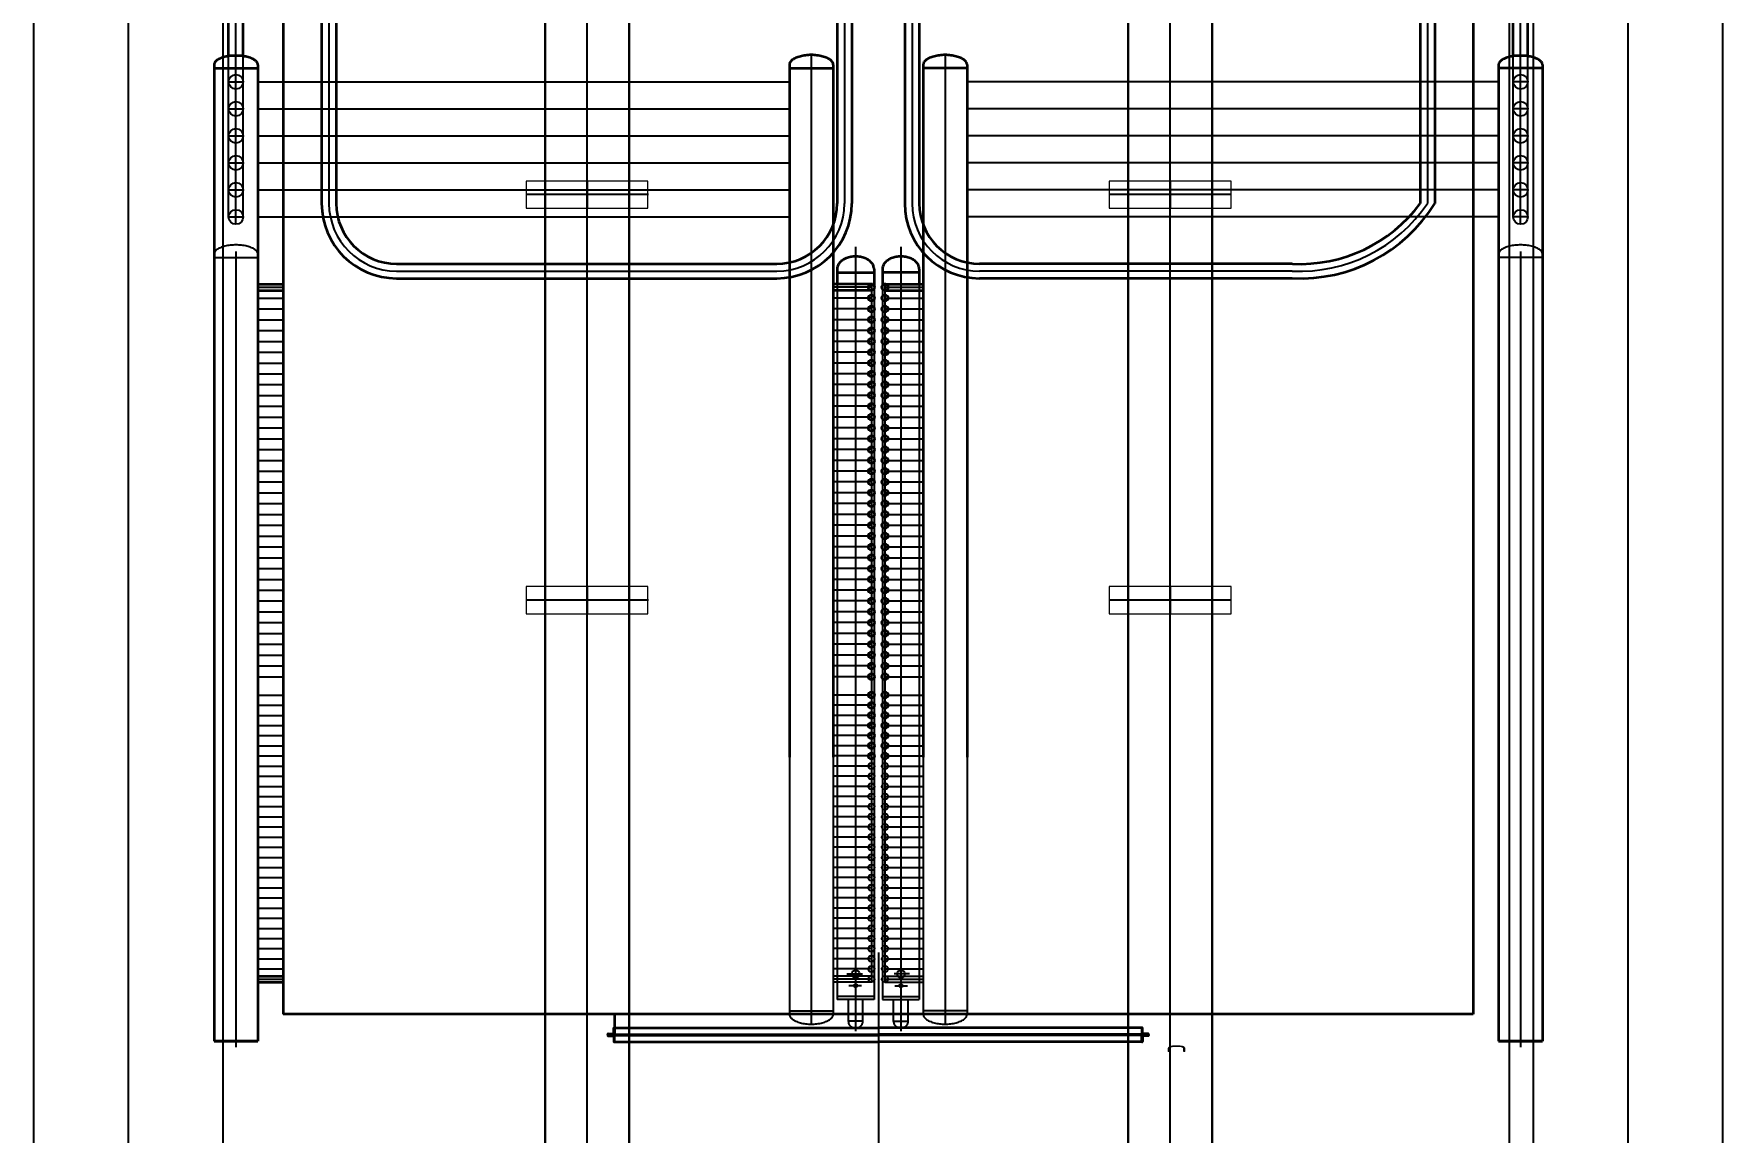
# Model space of a CAD drawing. Header units: metres. Extents: x -170 to 1091, y -90 to 504.
# Drawn here: x 70.75 to 83.24, y 90.42 to 98.54 of the extents above; entities that cross this region are included whole.
import ezdxf

# ---------------------------------------------------------------- set-up
doc = ezdxf.new("R2010")
doc.units = ezdxf.units.M
for name, pattern in [('CENTER', [50.8, 31.75, -6.35, 6.35, -6.35]), ('EB_DASHDOT', [39, 30, -3, 3, -3]), ('点画线', [18, 12, -2, 2, -2])]:
    doc.linetypes.add(name, pattern=pattern)
doc.layers.add('CAXA1', color=1, linetype='EB_DASHDOT', lineweight=25)
doc.layers.add('EB0', color=7, linetype='CONTINUOUS', lineweight=35)
doc.layers.add('中心线层', color=1, linetype='CENTER')
doc.styles.add('UserTxtStyle2', font='isocp', dxfattribs={"width": 0.667, "bigfont": 'gbcbig.shx'})

# ---------------------------------------------------------------- blocks, each defined once
blk = doc.blocks.new('*X212')
at = {"layer": 'EB0'}
for p, q in [((0, 50), (0, 0)), ((0, 50), (3, 50)), ((0, 0), (50, 0)), ((5, 10), (5, 48)), ((48, 5), (10, 5)), ((50, 0), (50, 3))]:
    blk.add_line(p, q, dxfattribs=at)
for centre, radius, start, end in [((3, 48), 1.65, 0.2621, 90), ((10, 10), 5.5, 180, 269.8782), ((48, 3), 1.52, 0, 90)]:
    blk.add_arc(centre, radius, start, end, dxfattribs=at)
blk = doc.blocks.new('*X211')
at = {"layer": 'EB0', "color": 0, "linetype": 'ByBlock', "lineweight": -2, "ltscale": 0.2}
blk.add_blockref('*X212', (0, 0), dxfattribs=at)
blk = doc.blocks.new('*X214')
at = {"layer": 'EB0'}
for p, q in [((0, 0), (50, 0)), ((0, -50), (0, 0)), ((50, 0), (50, -3)), ((0, -50), (3, -50)), ((5, -11), (5, -48)), ((48, -5), (10, -5))]:
    blk.add_line(p, q, dxfattribs=at)
for centre, radius, start, end in [((3, -48), 1.65, 270, 359.7379), ((11, -11), 5.5, 90.1218, 180), ((48, -3), 1.52, 270, 360)]:
    blk.add_arc(centre, radius, start, end, dxfattribs=at)
blk = doc.blocks.new('*X213')
at = {"layer": 'EB0', "color": 0, "linetype": 'ByBlock', "lineweight": -2, "ltscale": 0.2}
blk.add_blockref('*X214', (0, 0), dxfattribs=at)
blk = doc.blocks.new('*X216')
at = {"layer": 'EB0'}
for p, q in [((-50, 0), (-50, 3)), ((0, 0), (-50, 0)), ((-48, 5), (-10, 5)), ((-5, 11), (-5, 48)), ((0, 50), (-3, 50)), ((0, 50), (0, 0))]:
    blk.add_line(p, q, dxfattribs=at)
for centre, radius, start, end in [((-48, 3), 1.52, 90, 180), ((-11, 11), 5.5, 270.1218, 360), ((-3, 48), 1.65, 90, 179.7379)]:
    blk.add_arc(centre, radius, start, end, dxfattribs=at)
blk = doc.blocks.new('*X215')
at = {"layer": 'EB0', "color": 0, "linetype": 'ByBlock', "lineweight": -2, "ltscale": 0.2}
blk.add_blockref('*X216', (0, 0), dxfattribs=at)
blk = doc.blocks.new('*X218')
at = {"layer": 'EB0'}
for p, q in [((0, 0), (-50, 0)), ((-50, 0), (-50, -3)), ((0, -50), (0, 0)), ((-48, -5), (-10, -5)), ((-5, -11), (-5, -48)), ((0, -50), (-3, -50))]:
    blk.add_line(p, q, dxfattribs=at)
for centre, radius, start, end in [((-48, -3), 1.52, 180, 270), ((-11, -11), 5.5, 0, 89.8782), ((-3, -48), 1.65, 180.2621, 270)]:
    blk.add_arc(centre, radius, start, end, dxfattribs=at)
blk = doc.blocks.new('*X217')
at = {"layer": 'EB0', "color": 0, "linetype": 'ByBlock', "lineweight": -2, "ltscale": 0.2}
blk.add_blockref('*X218', (0, 0), dxfattribs=at)
blk = doc.blocks.new('*X221')
at = {"layer": 'EB0', "linetype": 'Continuous', "lineweight": 25}
for p, q in [((453, 0), (-453, 0)), ((0, 103), (0, -103))]:
    blk.add_line(p, q, dxfattribs=at)
at = {"layer": 'EB0', "color": 6, "linetype": 'Continuous', "lineweight": 18}
for p, q in [((-450, 100), (-450, -100)), ((450, 100), (-450, 100)), ((450, -100), (450, 100)), ((-450, -100), (450, -100))]:
    blk.add_line(p, q, dxfattribs=at)
blk = doc.blocks.new('*X222')
at = {"layer": 'EB0', "linetype": 'Continuous', "lineweight": 25}
for p, q in [((453, 0), (-453, 0)), ((0, 103), (0, -103))]:
    blk.add_line(p, q, dxfattribs=at)
at = {"layer": 'EB0', "color": 6, "linetype": 'Continuous', "lineweight": 18}
for p, q in [((-450, 100), (-450, -100)), ((450, 100), (-450, 100)), ((450, -100), (450, 100)), ((-450, -100), (450, -100))]:
    blk.add_line(p, q, dxfattribs=at)
blk = doc.blocks.new('*X220')
at = {"layer": 'EB0', "linetype": 'Continuous', "lineweight": 25}
blk.add_line((0, -17440), (0, -310), dxfattribs=at)
at = {"layer": 'EB0', "linetype": 'Continuous', "lineweight": 15}
for p, q in [((-313, -15297), (-313, -1810)), ((-305, -15297), (-305, -1810)), ((305, -1810), (305, -15297)), ((313, -1810), (313, -15297)), ((-313, -7810), (313, -7810)), ((-313, -10810), (313, -10810))]:
    blk.add_line(p, q, dxfattribs=at)
at = {"layer": 'EB0', "linetype": 'Continuous', "lineweight": 18}
for name, p in [('*X222', (0, -7810)), ('*X221', (0, -10810))]:
    blk.add_blockref(name, p, dxfattribs=at)
blk = doc.blocks.new('*X219')
at = {"layer": 'EB0', "color": 7, "linetype": 'Continuous', "lineweight": 25}
blk.add_blockref('*X220', (-650, 16997), dxfattribs=at)
blk = doc.blocks.new('*X235')
at = {"layer": 'EB0', "linetype": 'Continuous', "lineweight": 25}
for p, q in [((453, 0), (-453, 0)), ((0, 103), (0, -103))]:
    blk.add_line(p, q, dxfattribs=at)
at = {"layer": 'EB0', "color": 6, "linetype": 'Continuous', "lineweight": 18}
for p, q in [((-450, 100), (-450, -100)), ((450, 100), (-450, 100)), ((450, -100), (450, 100)), ((-450, -100), (450, -100))]:
    blk.add_line(p, q, dxfattribs=at)
blk = doc.blocks.new('*X236')
at = {"layer": 'EB0', "linetype": 'Continuous', "lineweight": 25}
for p, q in [((453, 0), (-453, 0)), ((0, 103), (0, -103))]:
    blk.add_line(p, q, dxfattribs=at)
at = {"layer": 'EB0', "color": 6, "linetype": 'Continuous', "lineweight": 18}
for p, q in [((-450, 100), (-450, -100)), ((450, 100), (-450, 100)), ((450, -100), (450, 100)), ((-450, -100), (450, -100))]:
    blk.add_line(p, q, dxfattribs=at)
blk = doc.blocks.new('*X234')
at = {"layer": 'EB0', "linetype": 'Continuous', "lineweight": 25}
blk.add_line((0, -17440), (0, -310), dxfattribs=at)
at = {"layer": 'EB0', "linetype": 'Continuous', "lineweight": 15}
for p, q in [((-313, -15297), (-313, -1810)), ((-305, -15297), (-305, -1810)), ((305, -1810), (305, -15297)), ((313, -1810), (313, -15297)), ((-313, -7810), (313, -7810)), ((-313, -10810), (313, -10810))]:
    blk.add_line(p, q, dxfattribs=at)
at = {"layer": 'EB0', "linetype": 'Continuous', "lineweight": 18}
for name, p in [('*X236', (0, -7810)), ('*X235', (0, -10810))]:
    blk.add_blockref(name, p, dxfattribs=at)
blk = doc.blocks.new('*X233')
at = {"layer": 'EB0', "color": 7, "linetype": 'Continuous', "lineweight": 25}
blk.add_blockref('*X234', (-650, 16997), dxfattribs=at)

msp = doc.modelspace()

# ---------------------------------------------------------------- linework, layer by layer
at = {"linetype": 'Continuous'}
msp.add_line((81.665, 77.126, 0), (81.665, 124.5), dxfattribs=at)
at = {"layer": 'CAXA1', "ltscale": 20}
msp.add_line((76.999, 91.75), (76.999, 61.148), dxfattribs=at)
at = {"layer": 'EB0'}
for p, q in [((72.596, 103.239, 0), (72.596, 91.293, 0)), ((72.596, 103.239, 0), (72.596, 91.293, 0)), ((81.396, 103.239, 0), (81.396, 91.293, 0)), ((72.192, 98.378, 0), (72.192, 102.639, 0)), ((72.3, 98.378, 0), (72.3, 102.639, 0)), ((81.692, 98.378, 0), (81.692, 102.639, 0)), ((81.8, 98.378, 0), (81.8, 102.639, 0)), ((72.88, 102.339, 0), (72.88, 97.289, 0)), ((72.988, 102.339, 0), (72.988, 97.289, 0)), ((76.692, 102.339, 0), (76.692, 97.289, 0)), ((76.8, 102.339, 0), (76.8, 97.289, 0)), ((77.192, 102.339, 0), (77.192, 97.289, 0)), ((77.3, 102.339, 0), (77.3, 97.289, 0)), ((81.004, 102.339, 0), (81.004, 97.289, 0)), ((81.112, 102.339, 0), (81.112, 97.289, 0)), ((72.084, 98.314, 0), (72.084, 91.093, 0)), ((72.084, 98.289, 0), (72.409, 98.289, 0)), ((72.409, 98.314, 0), (72.409, 91.093, 0)), ((76.339, 98.314, 0), (76.339, 93.193, 0)), ((76.339, 98.289, 0), (76.664, 98.289, 0)), ((76.664, 98.314, 0), (76.664, 93.193, 0)), ((77.329, 98.314, 0), (77.329, 93.193, 0)), ((77.654, 98.289, 0), (77.329, 98.289, 0)), ((77.654, 98.314, 0), (77.654, 93.193, 0)), ((81.584, 98.314, 0), (81.584, 91.093, 0)), ((81.909, 98.289, 0), (81.584, 98.289, 0)), ((81.909, 98.314, 0), (81.909, 91.093, 0)), ((73.434, 96.843, 0), (76.246, 96.843, 0)), ((80.058, 96.843, 0), (77.746, 96.843, 0)), ((73.434, 96.735, 0), (76.246, 96.735, 0)), ((76.692, 96.804, 0), (76.692, 96.701, 0)), ((76.692, 96.779, 0), (76.965, 96.779, 0)), ((76.965, 96.804, 0), (76.965, 96.679, 0)), ((77.027, 96.804, 0), (77.027, 96.679, 0)), ((77.3, 96.779, 0), (77.027, 96.779, 0)), ((77.3, 96.804, 0), (77.3, 96.701, 0)), ((80.058, 96.735, 0), (77.746, 96.735, 0)), ((72.409, 96.691, 0), (72.596, 96.691, 0)), ((72.409, 96.646, 0), (72.596, 96.646, 0)), ((76.946, 96.691, 0), (76.664, 96.691, 0)), ((76.946, 96.646, 0), (76.664, 96.646, 0)), ((77.046, 96.691, 0), (77.329, 96.691, 0)), ((77.046, 96.646, 0), (77.329, 96.646, 0)), ((72.409, 91.575, 0), (72.596, 91.575, 0)), ((72.409, 91.53, 0), (72.596, 91.53, 0)), ((76.996, 91.293, 0), (72.596, 91.293, 0)), ((75.046, 91.293, 0), (75.046, 91.138, 0)), ((81.396, 91.293, 0), (76.996, 91.293, 0)), ((72.084, 91.093, 0), (72.409, 91.093, 0)), ((72.409, 91.093, 0), (72.084, 91.093, 0)), ((72.409, 91.093, 0), (72.084, 91.093, 0)), ((72.409, 91.093, 0), (72.084, 91.093, 0)), ((74.996, 91.143, 0), (74.996, 91.138, 0)), ((74.996, 91.138, 0), (76.996, 91.138, 0)), ((75.046, 91.193, 0), (76.996, 91.193, 0)), ((75.046, 91.143, 0), (76.996, 91.143, 0)), ((75.046, 91.138, 0), (76.996, 91.138, 0)), ((75.046, 91.088, 0), (76.996, 91.088, 0)), ((78.946, 91.193, 0), (76.996, 91.193, 0)), ((78.946, 91.143, 0), (76.996, 91.143, 0)), ((78.996, 91.138, 0), (76.996, 91.138, 0)), ((78.946, 91.138, 0), (76.996, 91.138, 0)), ((78.946, 91.088, 0), (76.996, 91.088, 0)), ((78.996, 91.143, 0), (78.996, 91.138, 0)), ((81.909, 91.093, 0), (81.584, 91.093, 0)), ((81.584, 91.093, 0), (81.909, 91.093, 0)), ((81.584, 91.093, 0), (81.909, 91.093, 0)), ((81.584, 91.093, 0), (81.909, 91.093, 0))]:
    msp.add_line(p, q, dxfattribs=at)
at = {"layer": 'EB0', "lineweight": 25}
for p, q in [((70.751, 68.6, -0.908), (70.751, 103.059, 0)), ((71.451, 68.6, -0.908), (71.451, 103.059, 0)), ((72.151, 69.5, -0.908), (72.151, 103.059, 0)), ((81.845, 69.5, -0.908), (81.841, 103.059, 0)), ((82.545, 68.6, -0.908), (82.541, 103.059, 0)), ((83.245, 68.6, -0.908), (83.241, 103.059, 0)), ((72.246, 97.137, 0), (72.246, 102.918, 0)), ((81.746, 97.137, 0), (81.746, 102.918, 0)), ((72.934, 102.339, 0), (72.934, 97.289, 0)), ((76.746, 102.339, 0), (76.746, 97.289, 0)), ((77.246, 102.339, 0), (77.246, 97.289, 0)), ((81.058, 102.339, 0), (81.058, 97.289, 0)), ((72.192, 97.189, 0), (72.192, 98.378, 0)), ((72.3, 97.189, 0), (72.3, 98.378, 0)), ((76.501, 98.387, 0), (76.501, 91.22, 0)), ((77.491, 98.387, 0), (77.491, 91.22, 0)), ((81.692, 97.189, 0), (81.692, 98.378, 0)), ((81.8, 97.189, 0), (81.8, 98.378, 0)), ((72.192, 98.189, 0), (72.3, 98.189, 0)), ((72.409, 98.189, 0), (76.339, 98.189, 0)), ((81.584, 98.189, 0), (77.654, 98.189, 0)), ((81.8, 98.189, 0), (81.692, 98.189, 0)), ((72.192, 97.989, 0), (72.3, 97.989, 0)), ((72.409, 97.989, 0), (76.339, 97.989, 0)), ((81.584, 97.989, 0), (77.654, 97.989, 0)), ((81.8, 97.989, 0), (81.692, 97.989, 0)), ((72.192, 97.789, 0), (72.3, 97.789, 0)), ((72.409, 97.789, 0), (76.339, 97.789, 0)), ((81.584, 97.789, 0), (77.654, 97.789, 0)), ((81.8, 97.789, 0), (81.692, 97.789, 0)), ((72.192, 97.589, 0), (72.3, 97.589, 0)), ((72.409, 97.589, 0), (76.339, 97.589, 0)), ((81.584, 97.589, 0), (77.654, 97.589, 0)), ((81.8, 97.589, 0), (81.692, 97.589, 0)), ((72.192, 97.389, 0), (72.3, 97.389, 0)), ((72.409, 97.389, 0), (76.339, 97.389, 0)), ((81.584, 97.389, 0), (77.654, 97.389, 0)), ((81.8, 97.389, 0), (81.692, 97.389, 0)), ((72.192, 97.189, 0), (72.3, 97.189, 0)), ((72.409, 97.189, 0), (76.339, 97.189, 0)), ((81.584, 97.189, 0), (77.654, 97.189, 0)), ((81.8, 97.189, 0), (81.692, 97.189, 0)), ((76.829, 96.969, 0), (76.829, 91.167, 0)), ((77.164, 96.969, 0), (77.164, 91.167, 0)), ((72.084, 96.889, 0), (72.409, 96.889, 0)), ((72.246, 96.933, 0), (72.246, 91.093, 0)), ((81.909, 96.889, 0), (81.584, 96.889, 0)), ((81.746, 96.933, 0), (81.746, 91.093, 0)), ((73.434, 96.789, 0), (76.246, 96.789, 0)), ((80.058, 96.789, 0), (77.746, 96.789, 0)), ((72.409, 96.669, 0), (72.596, 96.669, 0)), ((72.409, 96.589, 0), (72.596, 96.589, 0)), ((76.946, 96.669, 0), (76.664, 96.669, 0)), ((76.946, 96.589, 0), (76.664, 96.589, 0)), ((76.692, 96.701, 0), (76.692, 91.53, 0)), ((76.946, 96.701, 0), (76.946, 91.534, 0)), ((76.965, 96.679, 0), (76.965, 91.553, 0)), ((77.027, 96.679, 0), (77.027, 91.553, 0)), ((77.046, 96.701, 0), (77.046, 91.534, 0)), ((77.046, 96.669, 0), (77.329, 96.669, 0)), ((77.046, 96.589, 0), (77.329, 96.589, 0)), ((77.3, 96.701, 0), (77.3, 91.53, 0)), ((72.409, 96.509, 0), (72.596, 96.509, 0)), ((76.946, 96.509, 0), (76.664, 96.509, 0)), ((77.046, 96.509, 0), (77.329, 96.509, 0)), ((72.409, 96.429, 0), (72.596, 96.429, 0)), ((72.409, 96.349, 0), (72.596, 96.349, 0)), ((76.946, 96.429, 0), (76.664, 96.429, 0)), ((76.946, 96.349, 0), (76.664, 96.349, 0)), ((77.046, 96.429, 0), (77.329, 96.429, 0)), ((77.046, 96.349, 0), (77.329, 96.349, 0)), ((72.409, 96.269, 0), (72.596, 96.269, 0)), ((76.946, 96.269, 0), (76.664, 96.269, 0)), ((77.046, 96.269, 0), (77.329, 96.269, 0)), ((72.409, 96.189, 0), (72.596, 96.189, 0)), ((72.409, 96.109, 0), (72.596, 96.109, 0)), ((76.946, 96.189, 0), (76.664, 96.189, 0)), ((76.946, 96.109, 0), (76.664, 96.109, 0)), ((77.046, 96.189, 0), (77.329, 96.189, 0)), ((77.046, 96.109, 0), (77.329, 96.109, 0)), ((72.409, 96.029, 0), (72.596, 96.029, 0)), ((76.946, 96.029, 0), (76.664, 96.029, 0)), ((77.046, 96.029, 0), (77.329, 96.029, 0)), ((72.409, 95.949, 0), (72.596, 95.949, 0)), ((72.409, 95.869, 0), (72.596, 95.869, 0)), ((76.946, 95.949, 0), (76.664, 95.949, 0)), ((76.946, 95.869, 0), (76.664, 95.869, 0)), ((77.046, 95.949, 0), (77.329, 95.949, 0)), ((77.046, 95.869, 0), (77.329, 95.869, 0)), ((72.409, 95.789, 0), (72.596, 95.789, 0)), ((72.409, 95.709, 0), (72.596, 95.709, 0)), ((76.946, 95.789, 0), (76.664, 95.789, 0)), ((76.946, 95.709, 0), (76.664, 95.709, 0)), ((77.046, 95.789, 0), (77.329, 95.789, 0)), ((77.046, 95.709, 0), (77.329, 95.709, 0)), ((72.409, 95.629, 0), (72.596, 95.629, 0)), ((76.946, 95.629, 0), (76.664, 95.629, 0)), ((77.046, 95.629, 0), (77.329, 95.629, 0)), ((72.409, 95.549, 0), (72.596, 95.549, 0)), ((72.409, 95.469, 0), (72.596, 95.469, 0)), ((76.946, 95.549, 0), (76.664, 95.549, 0)), ((76.946, 95.469, 0), (76.664, 95.469, 0)), ((77.046, 95.549, 0), (77.329, 95.549, 0)), ((77.046, 95.469, 0), (77.329, 95.469, 0)), ((72.409, 95.389, 0), (72.596, 95.389, 0)), ((76.946, 95.389, 0), (76.664, 95.389, 0)), ((77.046, 95.389, 0), (77.329, 95.389, 0)), ((72.409, 95.309, 0), (72.596, 95.309, 0)), ((72.409, 95.229, 0), (72.596, 95.229, 0)), ((76.946, 95.309, 0), (76.664, 95.309, 0)), ((76.946, 95.229, 0), (76.664, 95.229, 0)), ((77.046, 95.309, 0), (77.329, 95.309, 0)), ((77.046, 95.229, 0), (77.329, 95.229, 0)), ((72.409, 95.149, 0), (72.596, 95.149, 0)), ((76.946, 95.149, 0), (76.664, 95.149, 0)), ((77.046, 95.149, 0), (77.329, 95.149, 0)), ((72.409, 95.069, 0), (72.596, 95.069, 0)), ((72.409, 94.989, 0), (72.596, 94.989, 0)), ((76.946, 95.069, 0), (76.664, 95.069, 0)), ((76.946, 94.989, 0), (76.664, 94.989, 0)), ((77.046, 95.069, 0), (77.329, 95.069, 0)), ((77.046, 94.989, 0), (77.329, 94.989, 0)), ((72.409, 94.909, 0), (72.596, 94.909, 0)), ((72.409, 94.829, 0), (72.596, 94.829, 0)), ((76.946, 94.909, 0), (76.664, 94.909, 0)), ((76.946, 94.829, 0), (76.664, 94.829, 0)), ((77.046, 94.909, 0), (77.329, 94.909, 0)), ((77.046, 94.829, 0), (77.329, 94.829, 0)), ((72.409, 94.749, 0), (72.596, 94.749, 0)), ((76.946, 94.749, 0), (76.664, 94.749, 0)), ((77.046, 94.749, 0), (77.329, 94.749, 0)), ((72.409, 94.669, 0), (72.596, 94.669, 0)), ((72.409, 94.589, 0), (72.596, 94.589, 0)), ((76.946, 94.669, 0), (76.664, 94.669, 0)), ((76.946, 94.589, 0), (76.664, 94.589, 0)), ((77.046, 94.669, 0), (77.329, 94.669, 0)), ((77.046, 94.589, 0), (77.329, 94.589, 0)), ((72.409, 94.509, 0), (72.596, 94.509, 0)), ((76.946, 94.509, 0), (76.664, 94.509, 0)), ((77.046, 94.509, 0), (77.329, 94.509, 0)), ((72.409, 94.429, 0), (72.596, 94.429, 0)), ((72.409, 94.349, 0), (72.596, 94.349, 0)), ((76.946, 94.429, 0), (76.664, 94.429, 0)), ((76.946, 94.349, 0), (76.664, 94.349, 0)), ((77.046, 94.429, 0), (77.329, 94.429, 0)), ((77.046, 94.349, 0), (77.329, 94.349, 0)), ((72.409, 94.269, 0), (72.596, 94.269, 0)), ((76.946, 94.269, 0), (76.664, 94.269, 0)), ((77.046, 94.269, 0), (77.329, 94.269, 0)), ((72.409, 94.189, 0), (72.596, 94.189, 0)), ((72.409, 94.109, 0), (72.596, 94.109, 0)), ((76.946, 94.189, 0), (76.664, 94.189, 0)), ((76.946, 94.109, 0), (76.664, 94.109, 0)), ((77.046, 94.189, 0), (77.329, 94.189, 0)), ((77.046, 94.109, 0), (77.329, 94.109, 0)), ((72.409, 94.029, 0), (72.596, 94.029, 0)), ((76.946, 94.029, 0), (76.664, 94.029, 0)), ((77.046, 94.029, 0), (77.329, 94.029, 0)), ((72.409, 93.949, 0), (72.596, 93.949, 0)), ((72.409, 93.869, 0), (72.596, 93.869, 0)), ((76.946, 93.949, 0), (76.664, 93.949, 0)), ((76.946, 93.869, 0), (76.664, 93.869, 0)), ((77.046, 93.949, 0), (77.329, 93.949, 0)), ((77.046, 93.869, 0), (77.329, 93.869, 0)), ((72.409, 93.789, 0), (72.596, 93.789, 0)), ((76.946, 93.789, 0), (76.664, 93.789, 0)), ((77.046, 93.789, 0), (77.329, 93.789, 0)), ((72.409, 93.653, 0), (72.596, 93.653, 0)), ((76.946, 93.653, 0), (76.664, 93.653, 0)), ((77.046, 93.653, 0), (77.329, 93.653, 0)), ((72.409, 93.578, 0), (72.596, 93.578, 0)), ((72.409, 93.503, 0), (72.596, 93.503, 0)), ((76.946, 93.578, 0), (76.664, 93.578, 0)), ((76.946, 93.503, 0), (76.664, 93.503, 0)), ((77.046, 93.578, 0), (77.329, 93.578, 0)), ((77.046, 93.503, 0), (77.329, 93.503, 0)), ((72.409, 93.428, 0), (72.596, 93.428, 0)), ((72.409, 93.353, 0), (72.596, 93.353, 0)), ((76.946, 93.428, 0), (76.664, 93.428, 0)), ((76.946, 93.353, 0), (76.664, 93.353, 0)), ((77.046, 93.428, 0), (77.329, 93.428, 0)), ((77.046, 93.353, 0), (77.329, 93.353, 0)), ((72.409, 93.278, 0), (72.596, 93.278, 0)), ((76.946, 93.278, 0), (76.664, 93.278, 0)), ((77.046, 93.278, 0), (77.329, 93.278, 0)), ((72.409, 93.203, 0), (72.596, 93.203, 0)), ((72.409, 93.128, 0), (72.596, 93.128, 0)), ((76.339, 93.193, 0), (76.339, 91.293, 0)), ((76.946, 93.203, 0), (76.664, 93.203, 0)), ((76.664, 93.193, 0), (76.664, 91.293, 0)), ((76.946, 93.128, 0), (76.664, 93.128, 0)), ((77.046, 93.203, 0), (77.329, 93.203, 0)), ((77.046, 93.128, 0), (77.329, 93.128, 0)), ((77.329, 93.193, 0), (77.329, 91.293, 0)), ((77.654, 93.193, 0), (77.654, 91.293, 0)), ((72.409, 93.053, 0), (72.596, 93.053, 0)), ((72.409, 92.978, 0), (72.596, 92.978, 0)), ((76.946, 93.053, 0), (76.664, 93.053, 0)), ((76.946, 92.978, 0), (76.664, 92.978, 0)), ((77.046, 93.053, 0), (77.329, 93.053, 0)), ((77.046, 92.978, 0), (77.329, 92.978, 0)), ((72.409, 92.903, 0), (72.596, 92.903, 0)), ((76.946, 92.903, 0), (76.664, 92.903, 0)), ((77.046, 92.903, 0), (77.329, 92.903, 0)), ((72.409, 92.828, 0), (72.596, 92.828, 0)), ((72.409, 92.753, 0), (72.596, 92.753, 0)), ((76.946, 92.828, 0), (76.664, 92.828, 0)), ((76.946, 92.753, 0), (76.664, 92.753, 0)), ((77.046, 92.828, 0), (77.329, 92.828, 0)), ((77.046, 92.753, 0), (77.329, 92.753, 0)), ((72.409, 92.678, 0), (72.596, 92.678, 0)), ((72.409, 92.603, 0), (72.596, 92.603, 0)), ((76.946, 92.678, 0), (76.664, 92.678, 0)), ((76.946, 92.603, 0), (76.664, 92.603, 0)), ((77.046, 92.678, 0), (77.329, 92.678, 0)), ((77.046, 92.603, 0), (77.329, 92.603, 0)), ((72.409, 92.528, 0), (72.596, 92.528, 0)), ((76.946, 92.528, 0), (76.664, 92.528, 0)), ((77.046, 92.528, 0), (77.329, 92.528, 0)), ((72.409, 92.453, 0), (72.596, 92.453, 0)), ((72.409, 92.378, 0), (72.596, 92.378, 0)), ((76.946, 92.453, 0), (76.664, 92.453, 0)), ((76.946, 92.378, 0), (76.664, 92.378, 0)), ((77.046, 92.453, 0), (77.329, 92.453, 0)), ((77.046, 92.378, 0), (77.329, 92.378, 0)), ((72.409, 92.303, 0), (72.596, 92.303, 0)), ((72.409, 92.228, 0), (72.596, 92.228, 0)), ((76.946, 92.303, 0), (76.664, 92.303, 0)), ((76.946, 92.228, 0), (76.664, 92.228, 0)), ((77.046, 92.303, 0), (77.329, 92.303, 0)), ((77.046, 92.228, 0), (77.329, 92.228, 0)), ((72.409, 92.153, 0), (72.596, 92.153, 0)), ((76.946, 92.153, 0), (76.664, 92.153, 0)), ((77.046, 92.153, 0), (77.329, 92.153, 0)), ((72.409, 92.078, 0), (72.596, 92.078, 0)), ((72.409, 92.003, 0), (72.596, 92.003, 0)), ((76.946, 92.078, 0), (76.664, 92.078, 0)), ((76.946, 92.003, 0), (76.664, 92.003, 0)), ((77.046, 92.078, 0), (77.329, 92.078, 0)), ((77.046, 92.003, 0), (77.329, 92.003, 0)), ((72.409, 91.928, 0), (72.596, 91.928, 0)), ((72.409, 91.853, 0), (72.596, 91.853, 0)), ((76.946, 91.928, 0), (76.664, 91.928, 0)), ((76.946, 91.853, 0), (76.664, 91.853, 0)), ((77.046, 91.928, 0), (77.329, 91.928, 0)), ((77.046, 91.853, 0), (77.329, 91.853, 0)), ((72.409, 91.778, 0), (72.596, 91.778, 0)), ((76.946, 91.778, 0), (76.664, 91.778, 0)), ((77.046, 91.778, 0), (77.329, 91.778, 0)), ((72.409, 91.703, 0), (72.596, 91.703, 0)), ((72.409, 91.628, 0), (72.596, 91.628, 0)), ((76.946, 91.703, 0), (76.664, 91.703, 0)), ((76.946, 91.628, 0), (76.664, 91.628, 0)), ((76.765, 91.591, 0), (76.879, 91.591, 0)), ((77.046, 91.703, 0), (77.329, 91.703, 0)), ((77.046, 91.628, 0), (77.329, 91.628, 0)), ((77.227, 91.591, 0), (77.114, 91.591, 0)), ((72.409, 91.553, 0), (72.596, 91.553, 0)), ((76.946, 91.575, 0), (76.664, 91.575, 0)), ((76.946, 91.553, 0), (76.664, 91.553, 0)), ((76.946, 91.53, 0), (76.664, 91.53, 0)), ((76.692, 91.53, 0), (76.692, 91.401, 0)), ((76.873, 91.503, 0), (76.779, 91.503, 0)), ((76.965, 91.553, 0), (76.965, 91.401, 0)), ((77.027, 91.553, 0), (77.027, 91.401, 0)), ((77.046, 91.575, 0), (77.329, 91.575, 0)), ((77.046, 91.553, 0), (77.329, 91.553, 0)), ((77.046, 91.53, 0), (77.329, 91.53, 0)), ((77.119, 91.503, 0), (77.213, 91.503, 0)), ((77.3, 91.53, 0), (77.3, 91.401, 0)), ((76.965, 91.425, 0), (76.692, 91.425, 0)), ((76.965, 91.401, 0), (76.692, 91.401, 0)), ((76.775, 91.238, 0), (76.775, 91.401, 0)), ((76.883, 91.238, 0), (76.883, 91.401, 0)), ((77.027, 91.425, 0), (77.3, 91.425, 0)), ((77.027, 91.401, 0), (77.3, 91.401, 0)), ((77.11, 91.238, 0), (77.11, 91.401, 0)), ((77.218, 91.238, 0), (77.218, 91.401, 0)), ((76.339, 91.318, 0), (76.664, 91.318, 0)), ((76.883, 91.241, 0), (76.775, 91.241, 0)), ((77.11, 91.241, 0), (77.218, 91.241, 0)), ((77.654, 91.318, 0), (77.329, 91.318, 0)), ((72.246, 91.187, 0), (72.246, 91.049, 0)), ((81.746, 91.187, 0), (81.746, 91.049, 0))]:
    msp.add_line(p, q, dxfattribs=at)
at = {"layer": 'EB0', "elevation": 0}
for points in [[(72.409, 98.314), (72.408, 98.318), (72.407, 98.323), (72.405, 98.327), (72.403, 98.331), (72.4, 98.336), (72.396, 98.34), (72.392, 98.344), (72.387, 98.348), (72.381, 98.352), (72.375, 98.355), (72.368, 98.359), (72.361, 98.362), (72.353, 98.365), (72.345, 98.368), (72.336, 98.37), (72.327, 98.373), (72.318, 98.375), (72.308, 98.377), (72.298, 98.378), (72.288, 98.38), (72.278, 98.381), (72.267, 98.381), (72.257, 98.382), (72.246, 98.382), (72.235, 98.382), (72.225, 98.381), (72.214, 98.381), (72.204, 98.38), (72.194, 98.378), (72.184, 98.377), (72.174, 98.375), (72.165, 98.373), (72.156, 98.37), (72.147, 98.368), (72.139, 98.365), (72.131, 98.362), (72.124, 98.359), (72.117, 98.355), (72.111, 98.352), (72.105, 98.348), (72.1, 98.344), (72.096, 98.34), (72.092, 98.336), (72.089, 98.331), (72.087, 98.327), (72.085, 98.323), (72.084, 98.318), (72.084, 98.314)], [(76.664, 98.314), (76.663, 98.319), (76.662, 98.323), (76.66, 98.328), (76.658, 98.333), (76.655, 98.337), (76.651, 98.342), (76.647, 98.346), (76.642, 98.35), (76.636, 98.354), (76.63, 98.358), (76.623, 98.362), (76.616, 98.365), (76.608, 98.369), (76.6, 98.372), (76.591, 98.374), (76.582, 98.377), (76.573, 98.379), (76.563, 98.381), (76.553, 98.383), (76.543, 98.384), (76.533, 98.385), (76.522, 98.386), (76.512, 98.387), (76.501, 98.387), (76.49, 98.387), (76.48, 98.386), (76.469, 98.385), (76.459, 98.384), (76.449, 98.383), (76.439, 98.381), (76.429, 98.379), (76.42, 98.377), (76.411, 98.374), (76.402, 98.372), (76.394, 98.369), (76.386, 98.365), (76.379, 98.362), (76.372, 98.358), (76.366, 98.354), (76.36, 98.35), (76.355, 98.346), (76.351, 98.342), (76.347, 98.337), (76.344, 98.333), (76.342, 98.328), (76.34, 98.323), (76.339, 98.319), (76.339, 98.314)], [(77.654, 98.314), (77.653, 98.319), (77.652, 98.323), (77.65, 98.328), (77.648, 98.333), (77.645, 98.337), (77.641, 98.342), (77.637, 98.346), (77.632, 98.35), (77.626, 98.354), (77.62, 98.358), (77.613, 98.362), (77.606, 98.365), (77.598, 98.369), (77.59, 98.372), (77.581, 98.374), (77.572, 98.377), (77.563, 98.379), (77.553, 98.381), (77.543, 98.383), (77.533, 98.384), (77.523, 98.385), (77.512, 98.386), (77.502, 98.387), (77.491, 98.387), (77.48, 98.387), (77.47, 98.386), (77.459, 98.385), (77.449, 98.384), (77.439, 98.383), (77.429, 98.381), (77.419, 98.379), (77.41, 98.377), (77.401, 98.374), (77.392, 98.372), (77.384, 98.369), (77.376, 98.365), (77.369, 98.362), (77.362, 98.358), (77.356, 98.354), (77.35, 98.35), (77.345, 98.346), (77.341, 98.342), (77.337, 98.337), (77.334, 98.333), (77.332, 98.328), (77.33, 98.323), (77.329, 98.319), (77.329, 98.314)], [(81.909, 98.314), (81.908, 98.318), (81.907, 98.323), (81.905, 98.327), (81.903, 98.331), (81.9, 98.336), (81.896, 98.34), (81.892, 98.344), (81.887, 98.348), (81.881, 98.352), (81.875, 98.355), (81.868, 98.359), (81.861, 98.362), (81.853, 98.365), (81.845, 98.368), (81.836, 98.37), (81.827, 98.373), (81.818, 98.375), (81.808, 98.377), (81.798, 98.378), (81.788, 98.38), (81.778, 98.381), (81.767, 98.381), (81.757, 98.382), (81.746, 98.382), (81.735, 98.382), (81.725, 98.381), (81.714, 98.381), (81.704, 98.38), (81.694, 98.378), (81.684, 98.377), (81.674, 98.375), (81.665, 98.373), (81.656, 98.37), (81.647, 98.368), (81.639, 98.365), (81.631, 98.362), (81.624, 98.359), (81.617, 98.355), (81.611, 98.352), (81.605, 98.348), (81.6, 98.344), (81.596, 98.34), (81.592, 98.336), (81.589, 98.331), (81.587, 98.327), (81.585, 98.323), (81.584, 98.318), (81.584, 98.314)], [(76.965, 96.804), (76.965, 96.81), (76.964, 96.816), (76.962, 96.822), (76.96, 96.828), (76.958, 96.834), (76.955, 96.839), (76.951, 96.845), (76.947, 96.85), (76.942, 96.856), (76.937, 96.861), (76.931, 96.865), (76.925, 96.87), (76.919, 96.874), (76.912, 96.878), (76.904, 96.881), (76.897, 96.884), (76.889, 96.887), (76.881, 96.89), (76.872, 96.892), (76.864, 96.894), (76.855, 96.895), (76.846, 96.896), (76.838, 96.897), (76.829, 96.897), (76.82, 96.897), (76.811, 96.896), (76.802, 96.895), (76.793, 96.894), (76.785, 96.892), (76.776, 96.89), (76.768, 96.887), (76.76, 96.884), (76.753, 96.881), (76.745, 96.878), (76.739, 96.874), (76.732, 96.87), (76.726, 96.865), (76.72, 96.861), (76.715, 96.856), (76.71, 96.85), (76.706, 96.845), (76.702, 96.839), (76.699, 96.834), (76.697, 96.828), (76.695, 96.822), (76.693, 96.816), (76.692, 96.81), (76.692, 96.804)], [(77.3, 96.804), (77.3, 96.81), (77.299, 96.816), (77.297, 96.822), (77.295, 96.828), (77.293, 96.834), (77.29, 96.839), (77.286, 96.845), (77.282, 96.85), (77.277, 96.856), (77.272, 96.861), (77.266, 96.865), (77.26, 96.87), (77.254, 96.874), (77.247, 96.878), (77.239, 96.881), (77.232, 96.884), (77.224, 96.887), (77.216, 96.89), (77.207, 96.892), (77.199, 96.894), (77.19, 96.895), (77.181, 96.896), (77.173, 96.897), (77.164, 96.897), (77.155, 96.897), (77.146, 96.896), (77.137, 96.895), (77.128, 96.894), (77.12, 96.892), (77.111, 96.89), (77.103, 96.887), (77.095, 96.884), (77.088, 96.881), (77.08, 96.878), (77.074, 96.874), (77.067, 96.87), (77.061, 96.865), (77.055, 96.861), (77.05, 96.856), (77.045, 96.85), (77.041, 96.845), (77.037, 96.839), (77.034, 96.834), (77.032, 96.828), (77.03, 96.822), (77.028, 96.816), (77.027, 96.81), (77.027, 96.804)]]:
    msp.add_lwpolyline(points, dxfattribs=at)
at = {"layer": 'EB0', "lineweight": 25, "elevation": 0}
for points in [[(72.409, 96.914), (72.408, 96.918), (72.407, 96.923), (72.405, 96.927), (72.403, 96.931), (72.4, 96.936), (72.396, 96.94), (72.392, 96.944), (72.387, 96.948), (72.381, 96.952), (72.375, 96.955), (72.368, 96.959), (72.361, 96.962), (72.353, 96.965), (72.345, 96.968), (72.336, 96.97), (72.327, 96.973), (72.318, 96.975), (72.308, 96.977), (72.298, 96.978), (72.288, 96.98), (72.278, 96.981), (72.267, 96.981), (72.257, 96.982), (72.246, 96.982), (72.235, 96.982), (72.225, 96.981), (72.214, 96.981), (72.204, 96.98), (72.194, 96.978), (72.184, 96.977), (72.174, 96.975), (72.165, 96.973), (72.156, 96.97), (72.147, 96.968), (72.139, 96.965), (72.131, 96.962), (72.124, 96.959), (72.117, 96.955), (72.111, 96.952), (72.105, 96.948), (72.1, 96.944), (72.096, 96.94), (72.092, 96.936), (72.089, 96.931), (72.087, 96.927), (72.085, 96.923), (72.084, 96.918), (72.084, 96.914)], [(81.909, 96.914), (81.908, 96.918), (81.907, 96.923), (81.905, 96.927), (81.903, 96.931), (81.9, 96.936), (81.896, 96.94), (81.892, 96.944), (81.887, 96.948), (81.881, 96.952), (81.875, 96.955), (81.868, 96.959), (81.861, 96.962), (81.853, 96.965), (81.845, 96.968), (81.836, 96.97), (81.827, 96.973), (81.818, 96.975), (81.808, 96.977), (81.798, 96.978), (81.788, 96.98), (81.778, 96.981), (81.767, 96.981), (81.757, 96.982), (81.746, 96.982), (81.735, 96.982), (81.725, 96.981), (81.714, 96.981), (81.704, 96.98), (81.694, 96.978), (81.684, 96.977), (81.674, 96.975), (81.665, 96.973), (81.656, 96.97), (81.647, 96.968), (81.639, 96.965), (81.631, 96.962), (81.624, 96.959), (81.617, 96.955), (81.611, 96.952), (81.605, 96.948), (81.6, 96.944), (81.596, 96.94), (81.592, 96.936), (81.589, 96.931), (81.587, 96.927), (81.585, 96.923), (81.584, 96.918), (81.584, 96.914)], [(76.339, 91.293), (76.339, 91.288), (76.34, 91.283), (76.342, 91.278), (76.344, 91.274), (76.347, 91.269), (76.351, 91.265), (76.355, 91.26), (76.36, 91.256), (76.366, 91.252), (76.372, 91.248), (76.379, 91.245), (76.386, 91.241), (76.394, 91.238), (76.402, 91.235), (76.411, 91.232), (76.42, 91.23), (76.429, 91.227), (76.439, 91.225), (76.449, 91.224), (76.459, 91.222), (76.469, 91.221), (76.48, 91.22), (76.49, 91.22), (76.501, 91.22), (76.512, 91.22), (76.522, 91.22), (76.533, 91.221), (76.543, 91.222), (76.553, 91.224), (76.563, 91.225), (76.573, 91.227), (76.582, 91.23), (76.591, 91.232), (76.6, 91.235), (76.608, 91.238), (76.616, 91.241), (76.623, 91.245), (76.63, 91.248), (76.636, 91.252), (76.642, 91.256), (76.647, 91.26), (76.651, 91.265), (76.655, 91.269), (76.658, 91.274), (76.66, 91.278), (76.662, 91.283), (76.663, 91.288), (76.664, 91.293)], [(76.775, 91.238), (76.775, 91.235), (76.775, 91.232), (76.776, 91.229), (76.776, 91.226), (76.777, 91.223), (76.779, 91.22), (76.78, 91.217), (76.782, 91.215), (76.784, 91.212), (76.786, 91.21), (76.788, 91.207), (76.79, 91.205), (76.793, 91.203), (76.796, 91.201), (76.799, 91.199), (76.802, 91.198), (76.805, 91.196), (76.808, 91.195), (76.811, 91.194), (76.815, 91.193), (76.818, 91.192), (76.822, 91.192), (76.825, 91.191), (76.829, 91.191), (76.832, 91.191), (76.836, 91.192), (76.839, 91.192), (76.843, 91.193), (76.846, 91.194), (76.849, 91.195), (76.852, 91.196), (76.856, 91.198), (76.859, 91.199), (76.861, 91.201), (76.864, 91.203), (76.867, 91.205), (76.869, 91.207), (76.871, 91.21), (76.873, 91.212), (76.875, 91.215), (76.877, 91.217), (76.878, 91.22), (76.88, 91.223), (76.881, 91.226), (76.882, 91.229), (76.882, 91.232), (76.882, 91.235), (76.883, 91.238)], [(77.11, 91.238), (77.11, 91.235), (77.11, 91.232), (77.111, 91.229), (77.111, 91.226), (77.112, 91.223), (77.114, 91.22), (77.115, 91.217), (77.117, 91.215), (77.119, 91.212), (77.121, 91.21), (77.123, 91.207), (77.125, 91.205), (77.128, 91.203), (77.131, 91.201), (77.134, 91.199), (77.137, 91.198), (77.14, 91.196), (77.143, 91.195), (77.146, 91.194), (77.15, 91.193), (77.153, 91.192), (77.157, 91.192), (77.16, 91.191), (77.164, 91.191), (77.167, 91.191), (77.171, 91.192), (77.174, 91.192), (77.178, 91.193), (77.181, 91.194), (77.184, 91.195), (77.187, 91.196), (77.191, 91.198), (77.194, 91.199), (77.196, 91.201), (77.199, 91.203), (77.202, 91.205), (77.204, 91.207), (77.206, 91.21), (77.208, 91.212), (77.21, 91.215), (77.212, 91.217), (77.213, 91.22), (77.215, 91.223), (77.216, 91.226), (77.217, 91.229), (77.217, 91.232), (77.217, 91.235), (77.218, 91.238)], [(77.329, 91.293), (77.329, 91.288), (77.33, 91.283), (77.332, 91.278), (77.334, 91.274), (77.337, 91.269), (77.341, 91.265), (77.345, 91.26), (77.35, 91.256), (77.356, 91.252), (77.362, 91.248), (77.369, 91.245), (77.376, 91.241), (77.384, 91.238), (77.392, 91.235), (77.401, 91.232), (77.41, 91.23), (77.419, 91.227), (77.429, 91.225), (77.439, 91.224), (77.449, 91.222), (77.459, 91.221), (77.47, 91.22), (77.48, 91.22), (77.491, 91.22), (77.502, 91.22), (77.512, 91.22), (77.523, 91.221), (77.533, 91.222), (77.543, 91.224), (77.553, 91.225), (77.563, 91.227), (77.572, 91.23), (77.581, 91.232), (77.59, 91.235), (77.598, 91.238), (77.606, 91.241), (77.613, 91.245), (77.62, 91.248), (77.626, 91.252), (77.632, 91.256), (77.637, 91.26), (77.641, 91.265), (77.645, 91.269), (77.648, 91.274), (77.65, 91.278), (77.652, 91.283), (77.653, 91.288), (77.654, 91.293)]]:
    msp.add_lwpolyline(points, dxfattribs=at)
at = {"layer": 'EB0', "lineweight": 25}
for centre, radius in [((72.246, 98.189, 0), 0.054), ((81.746, 98.189, 0), 0.054), ((72.246, 97.989, 0), 0.054), ((81.746, 97.989, 0), 0.054), ((72.246, 97.789, 0), 0.054), ((81.746, 97.789, 0), 0.054), ((72.246, 97.589, 0), 0.054), ((81.746, 97.589, 0), 0.054), ((72.246, 97.389, 0), 0.054), ((81.746, 97.389, 0), 0.054), ((72.246, 97.189, 0), 0.054), ((81.746, 97.189, 0), 0.054), ((76.946, 93.128, 0), 0.0225), ((77.046, 93.128, 0), 0.0225), ((76.946, 93.053, 0), 0.0225), ((76.946, 92.978, 0), 0.0225), ((77.046, 93.053, 0), 0.0225), ((77.046, 92.978, 0), 0.0225), ((76.946, 92.903, 0), 0.0225), ((76.946, 92.828, 0), 0.0225), ((77.046, 92.903, 0), 0.0225), ((77.046, 92.828, 0), 0.0225), ((76.946, 92.753, 0), 0.0225), ((77.046, 92.753, 0), 0.0225), ((76.946, 92.678, 0), 0.0225), ((76.946, 92.603, 0), 0.0225), ((77.046, 92.678, 0), 0.0225), ((77.046, 92.603, 0), 0.0225), ((76.946, 92.528, 0), 0.0225), ((76.946, 92.453, 0), 0.0225), ((77.046, 92.528, 0), 0.0225), ((77.046, 92.453, 0), 0.0225), ((76.946, 92.378, 0), 0.0225), ((77.046, 92.378, 0), 0.0225), ((76.946, 92.303, 0), 0.0225), ((76.946, 92.228, 0), 0.0225), ((77.046, 92.303, 0), 0.0225), ((77.046, 92.228, 0), 0.0225), ((76.946, 92.153, 0), 0.0225), ((76.946, 92.078, 0), 0.0225), ((77.046, 92.153, 0), 0.0225), ((77.046, 92.078, 0), 0.0225), ((76.946, 92.003, 0), 0.0225), ((77.046, 92.003, 0), 0.0225), ((76.946, 91.928, 0), 0.0225), ((76.946, 91.853, 0), 0.0225), ((77.046, 91.928, 0), 0.0225), ((77.046, 91.853, 0), 0.0225), ((76.946, 91.778, 0), 0.0225), ((76.946, 91.703, 0), 0.0225), ((77.046, 91.778, 0), 0.0225), ((77.046, 91.703, 0), 0.0225), ((76.829, 91.591, 0), 0.0285), ((76.946, 91.628, 0), 0.0225), ((77.046, 91.628, 0), 0.0225), ((77.164, 91.591, 0), 0.0285), ((76.829, 91.503, 0), 0.0125), ((76.946, 91.553, 0), 0.0225), ((77.046, 91.553, 0), 0.0225), ((77.164, 91.503, 0), 0.0125)]:
    msp.add_circle(centre, radius, dxfattribs=at)
at = {"layer": 'EB0'}
for centre in [(76.946, 96.669, 0), (76.946, 96.589, 0), (77.046, 96.669, 0), (77.046, 96.589, 0), (76.946, 96.509, 0), (77.046, 96.509, 0), (76.946, 96.429, 0), (76.946, 96.349, 0), (77.046, 96.429, 0), (77.046, 96.349, 0), (76.946, 96.269, 0), (76.946, 96.189, 0), (77.046, 96.269, 0), (77.046, 96.189, 0), (76.946, 96.109, 0), (77.046, 96.109, 0), (76.946, 96.029, 0), (76.946, 95.949, 0), (77.046, 96.029, 0), (77.046, 95.949, 0), (76.946, 95.869, 0), (77.046, 95.869, 0), (76.946, 95.789, 0), (76.946, 95.709, 0), (77.046, 95.789, 0), (77.046, 95.709, 0), (76.946, 95.629, 0), (77.046, 95.629, 0), (76.946, 95.549, 0), (76.946, 95.469, 0), (77.046, 95.549, 0), (77.046, 95.469, 0), (76.946, 95.389, 0), (76.946, 95.309, 0), (77.046, 95.389, 0), (77.046, 95.309, 0), (76.946, 95.229, 0), (77.046, 95.229, 0), (76.946, 95.149, 0), (76.946, 95.069, 0), (77.046, 95.149, 0), (77.046, 95.069, 0), (76.946, 94.989, 0), (77.046, 94.989, 0), (76.946, 94.909, 0), (76.946, 94.829, 0), (77.046, 94.909, 0), (77.046, 94.829, 0), (76.946, 94.749, 0), (77.046, 94.749, 0), (76.946, 94.669, 0), (76.946, 94.589, 0), (77.046, 94.669, 0), (77.046, 94.589, 0), (76.946, 94.509, 0), (77.046, 94.509, 0), (76.946, 94.429, 0), (76.946, 94.349, 0), (77.046, 94.429, 0), (77.046, 94.349, 0), (76.946, 94.269, 0), (76.946, 94.189, 0), (77.046, 94.269, 0), (77.046, 94.189, 0), (76.946, 94.109, 0), (77.046, 94.109, 0), (76.946, 94.029, 0), (76.946, 93.949, 0), (77.046, 94.029, 0), (77.046, 93.949, 0), (76.946, 93.869, 0), (77.046, 93.869, 0), (76.946, 93.789, 0), (77.046, 93.789, 0), (76.946, 93.653, 0), (76.946, 93.578, 0), (77.046, 93.653, 0), (77.046, 93.578, 0), (76.946, 93.503, 0), (77.046, 93.503, 0), (76.946, 93.428, 0), (76.946, 93.353, 0), (77.046, 93.428, 0), (77.046, 93.353, 0), (76.946, 93.278, 0), (76.946, 93.203, 0), (77.046, 93.278, 0), (77.046, 93.203, 0)]:
    msp.add_circle(centre, 0.0225, dxfattribs=at)
for centre, radius, start, end in [((73.434, 97.289, 0), 0.554, 179.9999, 269.9999), ((73.434, 97.289, 0), 0.446, 179.9999, 269.9999), ((76.246, 97.289, 0), 0.446, 269.9999, 359.9999), ((76.246, 97.289, 0), 0.554, 269.9999, 359.9999), ((77.746, 97.289, 0), 0.554, 179.9999, 269.9999), ((77.746, 97.289, 0), 0.446, 179.9999, 269.9999), ((80.113, 97.953, 0), 1.112, 267.1906, 323.2932), ((80.115, 97.907, 0), 1.173, 267.2364, 328.2178)]:
    msp.add_arc(centre, radius, start, end, dxfattribs=at)
at = {"layer": 'EB0', "lineweight": 25}
for centre, radius, start, end in [((73.434, 97.289, 0), 0.5, 179.9999, 269.9999), ((76.246, 97.289, 0), 0.5, 269.9999, 359.9999), ((77.746, 97.289, 0), 0.5, 179.9999, 269.9999), ((80.114, 97.928, 0), 1.14, 267.205, 325.925)]:
    msp.add_arc(centre, radius, start, end, dxfattribs=at)
at = {"layer": '中心线层', "linetype": '点画线', "lineweight": 18}
for p, q in [((79.152, 103.419, 0), (79.152, 91.019, 0)), ((74.84, 103.291, 0), (74.84, 90.669, 0))]:
    msp.add_line(p, q, dxfattribs=at)

# ---------------------------------------------------------------- block references
at = {"layer": 'EB0', "xscale": 0.001, "yscale": 0.001, "zscale": 0.001, "rotation": 359.9999401246263}
for name, p in [('*X233', (75.493, 88.168, 0)), ('*X219', (79.805, 88.168, 0)), ('*X215', (75.046, 91.143, 0)), ('*X217', (75.046, 91.138, 0)), ('*X211', (78.946, 91.143, 0)), ('*X213', (78.946, 91.138, 0))]:
    msp.add_blockref(name, p, dxfattribs=at)

# ---------------------------------------------------------------- texts
at = {"layer": 'EB0', "insert": (79.136, 91.072, 0), "char_height": 0.188, "width": 0.12675, "attachment_point": 7, "rotation": 269.9999, "line_spacing_factor": 1.37, "style": 'UserTxtStyle2'}
msp.add_mtext('c', dxfattribs=at)

doc.saveas('drawing.dxf')
